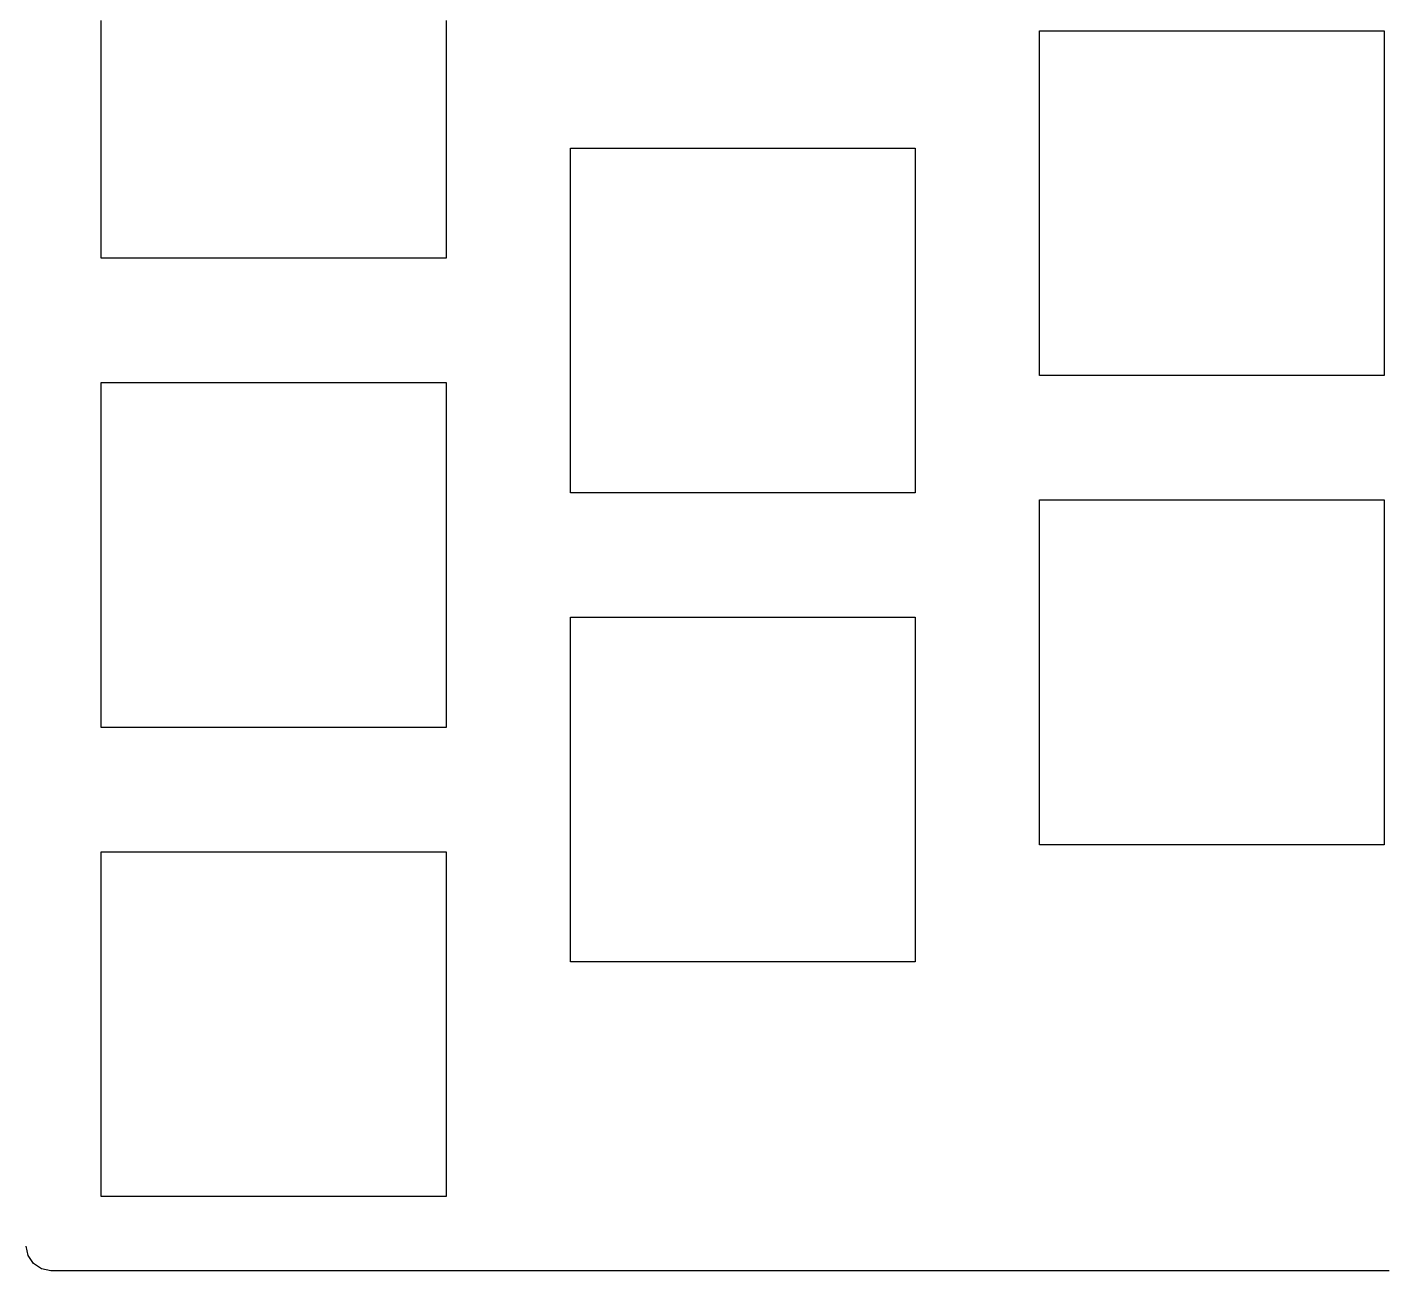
# Model space of a CAD drawing. Extents: x 0 to 218, y 0 to 172.
# Drawn here: x 116.1 to 171.3, y 0.1 to 50.5 of the extents above; entities that cross this region are included whole.
import ezdxf

# ---------------------------------------------------------------- set-up
doc = ezdxf.new("R2010")
doc.units = 0

msp = doc.modelspace()

# ---------------------------------------------------------------- linework, layer by layer
at = {"layer": 'plate_right'}
for p, q in [((119.125, 50.334), (119.125, 50.817)), ((133.125, 50.821), (133.125, 50.338)), ((119.125, 49.851), (119.125, 50.334)), ((133.125, 50.338), (133.125, 49.856)), ((157.225, 50.403), (157.725, 50.403)), ((157.225, 49.92), (157.225, 50.403)), ((157.725, 50.403), (157.975, 50.403)), ((157.975, 50.403), (158.226, 50.403)), ((158.226, 50.403), (158.726, 50.403)), ((158.726, 50.403), (159.226, 50.403)), ((159.226, 50.403), (159.726, 50.403)), ((159.726, 50.403), (160.225, 50.403)), ((160.225, 50.403), (160.475, 50.403)), ((160.475, 50.403), (160.726, 50.403)), ((160.726, 50.403), (161.226, 50.403)), ((161.226, 50.403), (161.726, 50.403)), ((161.726, 50.403), (161.976, 50.403)), ((161.976, 50.403), (162.227, 50.403)), ((162.227, 50.403), (162.726, 50.403)), ((162.726, 50.403), (163.226, 50.403)), ((163.226, 50.403), (163.726, 50.403)), ((163.726, 50.403), (164.225, 50.403)), ((164.225, 50.403), (164.724, 50.403)), ((164.724, 50.403), (164.974, 50.403)), ((164.974, 50.403), (165.225, 50.403)), ((165.225, 50.403), (165.725, 50.403)), ((165.725, 50.403), (166.225, 50.403)), ((166.225, 50.403), (166.725, 50.403)), ((166.725, 50.403), (166.975, 50.403)), ((166.975, 50.403), (167.226, 50.403)), ((167.226, 50.403), (167.726, 50.403)), ((167.726, 50.403), (168.226, 50.403)), ((168.226, 50.403), (168.726, 50.403)), ((168.726, 50.403), (169.226, 50.403)), ((169.226, 50.403), (169.725, 50.403)), ((169.725, 50.403), (170.225, 50.403)), ((170.225, 50.403), (170.725, 50.403)), ((170.725, 50.403), (171.225, 50.403)), ((171.225, 50.403), (171.225, 49.921)), ((119.125, 49.368), (119.125, 49.851)), ((133.125, 49.856), (133.125, 49.374)), ((157.225, 49.436), (157.225, 49.92)), ((171.225, 49.921), (171.225, 49.438)), ((119.125, 48.886), (119.125, 49.368)), ((133.125, 49.374), (133.125, 48.892)), ((157.225, 48.954), (157.225, 49.436)), ((171.225, 49.438), (171.225, 48.956)), ((119.125, 48.403), (119.125, 48.886)), ((133.125, 48.892), (133.125, 48.409)), ((157.225, 48.47), (157.225, 48.954)), ((171.225, 48.956), (171.225, 48.474)), ((119.125, 47.921), (119.125, 48.403)), ((133.125, 48.409), (133.125, 47.927)), ((157.225, 47.986), (157.225, 48.47)), ((171.225, 48.474), (171.225, 47.991)), ((119.125, 47.438), (119.125, 47.921)), ((133.125, 47.927), (133.125, 47.444)), ((157.225, 47.503), (157.225, 47.986)), ((157.225, 47.021), (157.225, 47.503)), ((171.225, 47.991), (171.225, 47.509)), ((171.225, 47.509), (171.225, 47.025)), ((119.125, 46.956), (119.125, 47.438)), ((119.125, 46.474), (119.125, 46.956)), ((133.125, 47.444), (133.125, 46.962)), ((133.125, 46.962), (133.125, 46.479)), ((157.225, 46.537), (157.225, 47.021)), ((171.225, 47.025), (171.225, 46.542)), ((119.125, 45.992), (119.125, 46.474)), ((133.125, 46.479), (133.125, 45.996)), ((157.225, 46.055), (157.225, 46.537)), ((171.225, 46.542), (171.225, 46.059)), ((119.125, 45.509), (119.125, 45.992)), ((133.125, 45.996), (133.125, 45.513)), ((157.225, 45.572), (157.225, 46.055)), ((171.225, 46.059), (171.225, 45.576)), ((119.125, 45.026), (119.125, 45.509)), ((133.125, 45.513), (133.125, 45.031)), ((138.175, 45.64), (138.675, 45.64)), ((138.175, 45.157), (138.175, 45.64)), ((138.675, 45.64), (138.925, 45.64)), ((138.925, 45.64), (139.176, 45.64)), ((139.176, 45.64), (139.676, 45.64)), ((139.676, 45.64), (140.176, 45.64)), ((140.176, 45.64), (140.676, 45.64)), ((140.676, 45.64), (141.175, 45.64)), ((141.175, 45.64), (141.425, 45.64)), ((141.425, 45.64), (141.676, 45.64)), ((141.676, 45.64), (142.176, 45.64)), ((142.176, 45.64), (142.676, 45.64)), ((142.676, 45.64), (142.926, 45.64)), ((142.926, 45.64), (143.177, 45.64)), ((143.177, 45.64), (143.676, 45.64)), ((143.676, 45.64), (144.176, 45.64)), ((144.176, 45.64), (144.676, 45.64)), ((144.676, 45.64), (145.175, 45.64)), ((145.175, 45.64), (145.674, 45.64)), ((145.674, 45.64), (145.924, 45.64)), ((145.924, 45.64), (146.175, 45.64)), ((146.175, 45.64), (146.675, 45.64)), ((146.675, 45.64), (147.175, 45.64)), ((147.175, 45.64), (147.675, 45.64)), ((147.675, 45.64), (147.925, 45.64)), ((147.925, 45.64), (148.176, 45.64)), ((148.176, 45.64), (148.676, 45.64)), ((148.676, 45.64), (149.176, 45.64)), ((149.176, 45.64), (149.676, 45.64)), ((149.676, 45.64), (150.176, 45.64)), ((150.176, 45.64), (150.675, 45.64)), ((150.675, 45.64), (151.175, 45.64)), ((151.175, 45.64), (151.675, 45.64)), ((151.675, 45.64), (152.175, 45.64)), ((152.175, 45.64), (152.175, 45.158)), ((157.225, 45.089), (157.225, 45.572)), ((171.225, 45.576), (171.225, 45.094)), ((119.125, 44.543), (119.125, 45.026)), ((133.125, 45.031), (133.125, 44.547)), ((138.175, 44.673), (138.175, 45.157)), ((152.175, 45.158), (152.175, 44.675)), ((157.225, 44.606), (157.225, 45.089)), ((171.225, 45.094), (171.225, 44.612)), ((119.125, 44.059), (119.125, 44.543)), ((133.125, 44.547), (133.125, 44.065)), ((138.175, 44.191), (138.175, 44.673)), ((138.175, 43.707), (138.175, 44.191)), ((152.175, 44.675), (152.175, 44.193)), ((152.175, 44.193), (152.175, 43.711)), ((157.225, 44.124), (157.225, 44.606)), ((171.225, 44.612), (171.225, 44.13)), ((119.125, 43.577), (119.125, 44.059)), ((133.125, 44.065), (133.125, 43.582)), ((138.175, 43.223), (138.175, 43.707)), ((152.175, 43.711), (152.175, 43.228)), ((157.225, 43.641), (157.225, 44.124)), ((157.225, 43.159), (157.225, 43.641)), ((171.225, 44.13), (171.225, 43.647)), ((171.225, 43.647), (171.225, 43.165)), ((119.125, 43.094), (119.125, 43.577)), ((119.125, 42.611), (119.125, 43.094)), ((133.125, 43.582), (133.125, 43.098)), ((133.125, 43.098), (133.125, 42.614)), ((138.175, 42.74), (138.175, 43.223)), ((152.175, 43.228), (152.175, 42.745)), ((157.225, 42.675), (157.225, 43.159)), ((171.225, 43.165), (171.225, 42.682)), ((119.125, 42.129), (119.125, 42.611)), ((133.125, 42.614), (133.125, 42.131)), ((138.175, 42.257), (138.175, 42.74)), ((152.175, 42.745), (152.175, 42.262)), ((157.225, 42.193), (157.225, 42.675)), ((171.225, 42.682), (171.225, 42.199)), ((119.125, 41.646), (119.125, 42.129)), ((133.125, 42.131), (133.125, 41.648)), ((138.175, 41.774), (138.175, 42.257)), ((152.175, 42.262), (152.175, 41.779)), ((157.225, 41.711), (157.225, 42.193)), ((171.225, 42.199), (171.225, 41.716)), ((119.125, 41.165), (119.125, 41.646)), ((133.125, 41.648), (133.125, 41.165)), ((138.175, 41.291), (138.175, 41.774)), ((152.175, 41.779), (152.175, 41.296)), ((157.225, 41.229), (157.225, 41.711)), ((171.225, 41.716), (171.225, 41.233)), ((119.625, 41.165), (119.125, 41.165)), ((120.125, 41.165), (119.625, 41.165)), ((120.625, 41.165), (120.125, 41.165)), ((121.124, 41.165), (120.625, 41.165)), ((121.624, 41.165), (121.124, 41.165)), ((122.124, 41.165), (121.624, 41.165)), ((122.624, 41.165), (122.124, 41.165)), ((123.124, 41.165), (122.624, 41.165)), ((123.374, 41.165), (123.124, 41.165)), ((123.625, 41.165), (123.374, 41.165)), ((124.125, 41.165), (123.625, 41.165)), ((124.625, 41.165), (124.125, 41.165)), ((125.125, 41.165), (124.625, 41.165)), ((125.375, 41.165), (125.125, 41.165)), ((125.626, 41.165), (125.375, 41.165)), ((126.125, 41.165), (125.626, 41.165)), ((126.624, 41.165), (126.125, 41.165)), ((127.124, 41.165), (126.624, 41.165)), ((127.624, 41.165), (127.124, 41.165)), ((128.123, 41.165), (127.624, 41.165)), ((128.373, 41.165), (128.123, 41.165)), ((128.624, 41.165), (128.373, 41.165)), ((129.124, 41.165), (128.624, 41.165)), ((129.624, 41.165), (129.124, 41.165)), ((129.874, 41.165), (129.624, 41.165)), ((130.125, 41.165), (129.874, 41.165)), ((130.624, 41.165), (130.125, 41.165)), ((131.124, 41.165), (130.624, 41.165)), ((131.624, 41.165), (131.124, 41.165)), ((132.124, 41.165), (131.624, 41.165)), ((132.374, 41.165), (132.124, 41.165)), ((132.625, 41.165), (132.374, 41.165)), ((133.125, 41.165), (132.625, 41.165)), ((138.175, 40.809), (138.175, 41.291)), ((152.175, 41.296), (152.175, 40.813)), ((157.225, 40.746), (157.225, 41.229)), ((171.225, 41.233), (171.225, 40.751)), ((138.175, 40.326), (138.175, 40.809)), ((138.175, 39.843), (138.175, 40.326)), ((152.175, 40.813), (152.175, 40.331)), ((152.175, 40.331), (152.175, 39.849)), ((157.225, 40.263), (157.225, 40.746)), ((171.225, 40.751), (171.225, 40.268)), ((138.175, 39.36), (138.175, 39.843)), ((152.175, 39.849), (152.175, 39.367)), ((157.225, 39.78), (157.225, 40.263)), ((157.225, 39.297), (157.225, 39.78)), ((171.225, 40.268), (171.225, 39.785)), ((171.225, 39.785), (171.225, 39.302)), ((138.175, 38.878), (138.175, 39.36)), ((152.175, 39.367), (152.175, 38.884)), ((157.225, 38.815), (157.225, 39.297)), ((171.225, 39.302), (171.225, 38.82)), ((138.175, 38.395), (138.175, 38.878)), ((152.175, 38.884), (152.175, 38.401)), ((157.225, 38.332), (157.225, 38.815)), ((171.225, 38.82), (171.225, 38.335)), ((138.175, 37.912), (138.175, 38.395)), ((152.175, 38.401), (152.175, 37.919)), ((157.225, 37.849), (157.225, 38.332)), ((171.225, 38.335), (171.225, 37.852)), ((138.175, 37.43), (138.175, 37.912)), ((152.175, 37.919), (152.175, 37.436)), ((157.225, 37.367), (157.225, 37.849)), ((171.225, 37.852), (171.225, 37.369)), ((138.175, 36.948), (138.175, 37.43)), ((152.175, 37.436), (152.175, 36.953)), ((157.225, 36.884), (157.225, 37.367)), ((171.225, 37.369), (171.225, 36.886)), ((138.175, 36.466), (138.175, 36.948)), ((138.175, 35.983), (138.175, 36.466)), ((152.175, 36.953), (152.175, 36.47)), ((152.175, 36.47), (152.175, 35.988)), ((157.225, 36.403), (157.225, 36.884)), ((171.225, 36.886), (171.225, 36.403)), ((119.125, 35.865), (119.125, 36.115)), ((119.125, 36.115), (119.625, 36.115)), ((119.625, 36.115), (119.875, 36.115)), ((119.875, 36.115), (120.126, 36.115)), ((120.126, 36.115), (120.626, 36.115)), ((120.626, 36.115), (121.126, 36.115)), ((121.126, 36.115), (121.626, 36.115)), ((121.626, 36.115), (122.125, 36.115)), ((122.125, 36.115), (122.375, 36.115)), ((122.375, 36.115), (122.626, 36.115)), ((122.626, 36.115), (123.126, 36.115)), ((123.126, 36.115), (123.626, 36.115)), ((123.626, 36.115), (123.876, 36.115)), ((123.876, 36.115), (124.127, 36.115)), ((124.127, 36.115), (124.626, 36.115)), ((124.626, 36.115), (125.126, 36.115)), ((125.126, 36.115), (125.626, 36.115)), ((125.626, 36.115), (126.125, 36.115)), ((126.125, 36.115), (126.624, 36.115)), ((126.624, 36.115), (126.874, 36.115)), ((126.874, 36.115), (127.125, 36.115)), ((127.125, 36.115), (127.625, 36.115)), ((127.625, 36.115), (128.125, 36.115)), ((128.125, 36.115), (128.625, 36.115)), ((128.625, 36.115), (128.875, 36.115)), ((128.875, 36.115), (129.126, 36.115)), ((129.126, 36.115), (129.626, 36.115)), ((129.626, 36.115), (130.126, 36.115)), ((130.126, 36.115), (130.626, 36.115)), ((130.626, 36.115), (131.126, 36.115)), ((131.126, 36.115), (131.625, 36.115)), ((131.625, 36.115), (132.125, 36.115)), ((132.125, 36.115), (132.625, 36.115)), ((132.625, 36.115), (133.125, 36.115)), ((133.125, 36.115), (133.125, 35.864)), ((138.175, 35.5), (138.175, 35.983)), ((152.175, 35.988), (152.175, 35.505)), ((157.725, 36.403), (157.225, 36.403)), ((158.225, 36.403), (157.725, 36.403)), ((158.725, 36.403), (158.225, 36.403)), ((159.224, 36.403), (158.725, 36.403)), ((159.724, 36.403), (159.224, 36.403)), ((160.224, 36.403), (159.724, 36.403)), ((160.724, 36.403), (160.224, 36.403)), ((161.224, 36.403), (160.724, 36.403)), ((161.474, 36.403), (161.224, 36.403)), ((161.725, 36.403), (161.474, 36.403)), ((162.225, 36.403), (161.725, 36.403)), ((162.725, 36.403), (162.225, 36.403)), ((163.225, 36.403), (162.725, 36.403)), ((163.475, 36.403), (163.225, 36.403)), ((163.726, 36.403), (163.475, 36.403)), ((164.225, 36.403), (163.726, 36.403)), ((164.724, 36.403), (164.225, 36.403)), ((165.224, 36.403), (164.724, 36.403)), ((165.724, 36.403), (165.224, 36.403)), ((166.223, 36.403), (165.724, 36.403)), ((166.473, 36.403), (166.223, 36.403)), ((166.724, 36.403), (166.473, 36.403)), ((167.224, 36.403), (166.724, 36.403)), ((167.724, 36.403), (167.224, 36.403)), ((167.974, 36.403), (167.724, 36.403)), ((168.225, 36.403), (167.974, 36.403)), ((168.724, 36.403), (168.225, 36.403)), ((169.224, 36.403), (168.724, 36.403)), ((169.724, 36.403), (169.224, 36.403)), ((170.224, 36.403), (169.724, 36.403)), ((170.474, 36.403), (170.224, 36.403)), ((170.725, 36.403), (170.474, 36.403)), ((171.225, 36.403), (170.725, 36.403)), ((119.125, 35.614), (119.125, 35.865)), ((119.125, 35.115), (119.125, 35.614)), ((133.125, 35.864), (133.125, 35.614)), ((133.125, 35.614), (133.125, 35.364)), ((133.125, 35.364), (133.125, 35.114)), ((138.175, 35.017), (138.175, 35.5)), ((152.175, 35.505), (152.175, 35.022)), ((119.125, 34.865), (119.125, 35.115)), ((119.125, 34.615), (119.125, 34.865)), ((133.125, 35.114), (133.125, 34.864)), ((133.125, 34.864), (133.125, 34.613)), ((138.175, 34.534), (138.175, 35.017)), ((152.175, 35.022), (152.175, 34.539)), ((119.125, 34.115), (119.125, 34.615)), ((133.125, 34.613), (133.125, 34.114)), ((138.175, 34.052), (138.175, 34.534)), ((152.175, 34.539), (152.175, 34.057)), ((119.125, 33.616), (119.125, 34.115)), ((133.125, 34.114), (133.125, 33.614)), ((138.175, 33.569), (138.175, 34.052)), ((152.175, 34.057), (152.175, 33.572)), ((119.125, 33.366), (119.125, 33.616)), ((119.125, 33.115), (119.125, 33.366)), ((133.125, 33.614), (133.125, 33.114)), ((138.175, 33.086), (138.175, 33.569)), ((152.175, 33.572), (152.175, 33.089)), ((119.125, 32.865), (119.125, 33.115)), ((119.125, 32.615), (119.125, 32.865)), ((119.125, 32.115), (119.125, 32.615)), ((133.125, 33.114), (133.125, 32.864)), ((133.125, 32.864), (133.125, 32.614)), ((133.125, 32.614), (133.125, 32.364)), ((138.175, 32.604), (138.175, 33.086)), ((138.175, 32.121), (138.175, 32.604)), ((152.175, 33.089), (152.175, 32.606)), ((152.175, 32.606), (152.175, 32.123)), ((119.125, 31.865), (119.125, 32.115)), ((133.125, 32.364), (133.125, 32.113)), ((133.125, 32.113), (133.125, 31.863)), ((138.175, 31.64), (138.175, 32.121)), ((152.175, 32.123), (152.175, 31.64)), ((119.125, 31.615), (119.125, 31.865)), ((119.125, 31.365), (119.125, 31.615)), ((133.125, 31.863), (133.125, 31.613)), ((133.125, 31.613), (133.125, 31.363)), ((138.675, 31.64), (138.175, 31.64)), ((139.175, 31.64), (138.675, 31.64)), ((139.675, 31.64), (139.175, 31.64)), ((140.174, 31.64), (139.675, 31.64)), ((140.674, 31.64), (140.174, 31.64)), ((141.174, 31.64), (140.674, 31.64)), ((141.674, 31.64), (141.174, 31.64)), ((142.174, 31.64), (141.674, 31.64)), ((142.424, 31.64), (142.174, 31.64)), ((142.675, 31.64), (142.424, 31.64)), ((143.175, 31.64), (142.675, 31.64)), ((143.675, 31.64), (143.175, 31.64)), ((144.175, 31.64), (143.675, 31.64)), ((144.425, 31.64), (144.175, 31.64)), ((144.676, 31.64), (144.425, 31.64)), ((145.175, 31.64), (144.676, 31.64)), ((145.674, 31.64), (145.175, 31.64)), ((146.174, 31.64), (145.674, 31.64)), ((146.674, 31.64), (146.174, 31.64)), ((147.173, 31.64), (146.674, 31.64)), ((147.423, 31.64), (147.173, 31.64)), ((147.674, 31.64), (147.423, 31.64)), ((148.174, 31.64), (147.674, 31.64)), ((148.674, 31.64), (148.174, 31.64)), ((148.924, 31.64), (148.674, 31.64)), ((149.175, 31.64), (148.924, 31.64)), ((149.674, 31.64), (149.175, 31.64)), ((150.174, 31.64), (149.674, 31.64)), ((150.674, 31.64), (150.174, 31.64)), ((151.174, 31.64), (150.674, 31.64)), ((151.424, 31.64), (151.174, 31.64)), ((151.675, 31.64), (151.424, 31.64)), ((152.175, 31.64), (151.675, 31.64)), ((119.125, 31.115), (119.125, 31.365)), ((119.125, 30.615), (119.125, 31.115)), ((133.125, 31.363), (133.125, 31.113)), ((133.125, 31.113), (133.125, 30.614)), ((157.225, 31.353), (157.725, 31.353)), ((157.225, 31.103), (157.225, 31.353)), ((157.225, 30.852), (157.225, 31.103)), ((157.725, 31.353), (157.975, 31.353)), ((157.975, 31.353), (158.226, 31.353)), ((158.226, 31.353), (158.726, 31.353)), ((158.726, 31.353), (159.226, 31.353)), ((159.226, 31.353), (159.726, 31.353)), ((159.726, 31.353), (160.225, 31.353)), ((160.225, 31.353), (160.475, 31.353)), ((160.475, 31.353), (160.726, 31.353)), ((160.726, 31.353), (161.226, 31.353)), ((161.226, 31.353), (161.726, 31.353)), ((161.726, 31.353), (161.976, 31.353)), ((161.976, 31.353), (162.227, 31.353)), ((162.227, 31.353), (162.726, 31.353)), ((162.726, 31.353), (163.226, 31.353)), ((163.226, 31.353), (163.726, 31.353)), ((163.726, 31.353), (164.225, 31.353)), ((164.225, 31.353), (164.724, 31.353)), ((164.724, 31.353), (164.974, 31.353)), ((164.974, 31.353), (165.225, 31.353)), ((165.225, 31.353), (165.725, 31.353)), ((165.725, 31.353), (166.225, 31.353)), ((166.225, 31.353), (166.725, 31.353)), ((166.725, 31.353), (166.975, 31.353)), ((166.975, 31.353), (167.226, 31.353)), ((167.226, 31.353), (167.726, 31.353)), ((167.726, 31.353), (168.226, 31.353)), ((168.226, 31.353), (168.726, 31.353)), ((168.726, 31.353), (169.226, 31.353)), ((169.226, 31.353), (169.725, 31.353)), ((169.725, 31.353), (170.225, 31.353)), ((170.225, 31.353), (170.725, 31.353)), ((170.725, 31.353), (171.225, 31.353)), ((171.225, 31.353), (171.225, 31.102)), ((171.225, 31.102), (171.225, 30.852)), ((119.125, 30.364), (119.125, 30.615)), ((133.125, 30.614), (133.125, 30.114)), ((157.225, 30.353), (157.225, 30.852)), ((171.225, 30.852), (171.225, 30.602)), ((171.225, 30.602), (171.225, 30.352)), ((119.125, 30.114), (119.125, 30.364)), ((119.125, 29.864), (119.125, 30.114)), ((119.125, 29.614), (119.125, 29.864)), ((133.125, 30.114), (133.125, 29.614)), ((157.225, 30.103), (157.225, 30.353)), ((157.225, 29.853), (157.225, 30.103)), ((157.225, 29.353), (157.225, 29.853)), ((171.225, 30.352), (171.225, 30.102)), ((171.225, 30.102), (171.225, 29.851)), ((171.225, 29.851), (171.225, 29.352)), ((119.125, 29.114), (119.125, 29.614)), ((133.125, 29.614), (133.125, 29.115)), ((157.225, 28.854), (157.225, 29.353)), ((171.225, 29.352), (171.225, 28.852)), ((119.125, 28.615), (119.125, 29.114)), ((133.125, 29.115), (133.125, 28.615)), ((157.225, 28.604), (157.225, 28.854)), ((171.225, 28.852), (171.225, 28.352)), ((119.125, 28.115), (119.125, 28.615)), ((133.125, 28.615), (133.125, 28.365)), ((133.125, 28.365), (133.125, 28.115)), ((157.225, 28.353), (157.225, 28.604)), ((157.225, 28.103), (157.225, 28.353)), ((171.225, 28.352), (171.225, 28.102)), ((119.125, 27.615), (119.125, 28.115)), ((119.125, 27.116), (119.125, 27.615)), ((133.125, 28.115), (133.125, 27.865)), ((133.125, 27.865), (133.125, 27.615)), ((133.125, 27.615), (133.125, 27.115)), ((157.225, 27.853), (157.225, 28.103)), ((157.225, 27.353), (157.225, 27.853)), ((171.225, 28.102), (171.225, 27.852)), ((171.225, 27.852), (171.225, 27.602)), ((119.125, 26.866), (119.125, 27.116)), ((133.125, 27.115), (133.125, 26.864)), ((157.225, 27.103), (157.225, 27.353)), ((157.225, 26.853), (157.225, 27.103)), ((171.225, 27.602), (171.225, 27.351)), ((171.225, 27.351), (171.225, 27.101)), ((171.225, 27.101), (171.225, 26.851)), ((119.125, 26.616), (119.125, 26.866)), ((119.125, 26.366), (119.125, 26.616)), ((133.125, 26.864), (133.125, 26.614)), ((133.125, 26.614), (133.125, 26.364)), ((138.175, 26.34), (138.175, 26.59)), ((138.175, 26.59), (138.675, 26.59)), ((138.675, 26.59), (138.925, 26.59)), ((138.925, 26.59), (139.176, 26.59)), ((139.176, 26.59), (139.676, 26.59)), ((139.676, 26.59), (140.176, 26.59)), ((140.176, 26.59), (140.676, 26.59)), ((140.676, 26.59), (141.175, 26.59)), ((141.175, 26.59), (141.425, 26.59)), ((141.425, 26.59), (141.676, 26.59)), ((141.676, 26.59), (142.176, 26.59)), ((142.176, 26.59), (142.676, 26.59)), ((142.676, 26.59), (142.926, 26.59)), ((142.926, 26.59), (143.177, 26.59)), ((143.177, 26.59), (143.676, 26.59)), ((143.676, 26.59), (144.176, 26.59)), ((144.176, 26.59), (144.676, 26.59)), ((144.676, 26.59), (145.175, 26.59)), ((145.175, 26.59), (145.674, 26.59)), ((145.674, 26.59), (145.924, 26.59)), ((145.924, 26.59), (146.175, 26.59)), ((146.175, 26.59), (146.675, 26.59)), ((146.675, 26.59), (147.175, 26.59)), ((147.175, 26.59), (147.675, 26.59)), ((147.675, 26.59), (147.925, 26.59)), ((147.925, 26.59), (148.176, 26.59)), ((148.176, 26.59), (148.676, 26.59)), ((148.676, 26.59), (149.176, 26.59)), ((149.176, 26.59), (149.676, 26.59)), ((149.676, 26.59), (150.176, 26.59)), ((150.176, 26.59), (150.675, 26.59)), ((150.675, 26.59), (151.175, 26.59)), ((151.175, 26.59), (151.675, 26.59)), ((151.675, 26.59), (152.175, 26.59)), ((152.175, 26.59), (152.175, 26.339)), ((157.225, 26.603), (157.225, 26.853)), ((157.225, 26.353), (157.225, 26.603)), ((171.225, 26.851), (171.225, 26.601)), ((171.225, 26.601), (171.225, 26.351)), ((119.125, 26.116), (119.125, 26.366)), ((119.125, 25.866), (119.125, 26.116)), ((133.125, 26.364), (133.125, 26.114)), ((133.125, 26.114), (133.125, 25.614)), ((138.175, 26.089), (138.175, 26.34)), ((138.175, 25.59), (138.175, 26.089)), ((152.175, 26.339), (152.175, 26.089)), ((152.175, 26.089), (152.175, 25.839)), ((157.225, 25.853), (157.225, 26.353)), ((171.225, 26.351), (171.225, 25.852)), ((119.125, 25.615), (119.125, 25.866)), ((119.125, 25.365), (119.125, 25.615)), ((133.125, 25.614), (133.125, 25.364)), ((138.175, 25.34), (138.175, 25.59)), ((152.175, 25.839), (152.175, 25.589)), ((152.175, 25.589), (152.175, 25.339)), ((157.225, 25.602), (157.225, 25.853)), ((157.225, 25.352), (157.225, 25.602)), ((171.225, 25.852), (171.225, 25.352)), ((119.125, 25.115), (119.125, 25.365)), ((119.125, 24.615), (119.125, 25.115)), ((133.125, 25.364), (133.125, 25.114)), ((133.125, 25.114), (133.125, 24.864)), ((133.125, 24.864), (133.125, 24.613)), ((138.175, 25.09), (138.175, 25.34)), ((138.175, 24.59), (138.175, 25.09)), ((152.175, 25.339), (152.175, 25.088)), ((152.175, 25.088), (152.175, 24.589)), ((157.225, 25.102), (157.225, 25.352)), ((157.225, 24.852), (157.225, 25.102)), ((157.225, 24.352), (157.225, 24.852)), ((171.225, 25.352), (171.225, 24.852)), ((171.225, 24.852), (171.225, 24.353)), ((119.125, 24.116), (119.125, 24.615)), ((133.125, 24.613), (133.125, 24.114)), ((138.175, 24.091), (138.175, 24.59)), ((152.175, 24.589), (152.175, 24.089)), ((157.225, 23.853), (157.225, 24.352)), ((171.225, 24.353), (171.225, 23.853)), ((119.125, 23.616), (119.125, 24.116)), ((133.125, 24.114), (133.125, 23.614)), ((138.175, 23.841), (138.175, 24.091)), ((138.175, 23.59), (138.175, 23.841)), ((152.175, 24.089), (152.175, 23.589)), ((157.225, 23.353), (157.225, 23.853)), ((171.225, 23.853), (171.225, 23.603)), ((119.125, 23.365), (119.125, 23.616)), ((119.125, 23.115), (119.125, 23.365)), ((133.125, 23.614), (133.125, 23.364)), ((133.125, 23.364), (133.125, 23.114)), ((138.175, 23.34), (138.175, 23.59)), ((138.175, 23.09), (138.175, 23.34)), ((152.175, 23.589), (152.175, 23.339)), ((152.175, 23.339), (152.175, 23.089)), ((157.225, 22.853), (157.225, 23.353)), ((171.225, 23.603), (171.225, 23.353)), ((171.225, 23.353), (171.225, 23.103)), ((119.125, 22.865), (119.125, 23.115)), ((119.125, 22.615), (119.125, 22.865)), ((133.125, 23.114), (133.125, 22.615)), ((138.175, 22.59), (138.175, 23.09)), ((152.175, 23.089), (152.175, 22.839)), ((152.175, 22.839), (152.175, 22.588)), ((157.225, 22.354), (157.225, 22.853)), ((171.225, 23.103), (171.225, 22.853)), ((171.225, 22.853), (171.225, 22.353)), ((119.125, 22.365), (119.125, 22.615)), ((119.125, 22.115), (119.125, 22.365)), ((119.625, 22.115), (119.125, 22.115)), ((120.125, 22.115), (119.625, 22.115)), ((120.625, 22.115), (120.125, 22.115)), ((121.124, 22.115), (120.625, 22.115)), ((121.624, 22.115), (121.124, 22.115)), ((122.124, 22.115), (121.624, 22.115)), ((122.624, 22.115), (122.124, 22.115)), ((123.124, 22.115), (122.624, 22.115)), ((123.374, 22.115), (123.124, 22.115)), ((123.625, 22.115), (123.374, 22.115)), ((124.125, 22.115), (123.625, 22.115)), ((124.625, 22.115), (124.125, 22.115)), ((125.125, 22.115), (124.625, 22.115)), ((125.375, 22.115), (125.125, 22.115)), ((125.626, 22.115), (125.375, 22.115)), ((126.125, 22.115), (125.626, 22.115)), ((126.624, 22.115), (126.125, 22.115)), ((127.124, 22.115), (126.624, 22.115)), ((127.624, 22.115), (127.124, 22.115)), ((128.123, 22.115), (127.624, 22.115)), ((128.373, 22.115), (128.123, 22.115)), ((128.624, 22.115), (128.373, 22.115)), ((129.124, 22.115), (128.624, 22.115)), ((129.624, 22.115), (129.124, 22.115)), ((129.874, 22.115), (129.624, 22.115)), ((130.125, 22.115), (129.874, 22.115)), ((130.624, 22.115), (130.125, 22.115)), ((131.124, 22.115), (130.624, 22.115)), ((131.624, 22.115), (131.124, 22.115)), ((132.124, 22.115), (131.624, 22.115)), ((132.374, 22.115), (132.124, 22.115)), ((132.625, 22.115), (132.374, 22.115)), ((133.125, 22.115), (132.625, 22.115)), ((133.125, 22.615), (133.125, 22.115)), ((138.175, 22.34), (138.175, 22.59)), ((138.175, 22.09), (138.175, 22.34)), ((138.175, 21.84), (138.175, 22.09)), ((152.175, 22.588), (152.175, 22.338)), ((152.175, 22.338), (152.175, 22.088)), ((152.175, 22.088), (152.175, 21.838)), ((157.225, 22.104), (157.225, 22.354)), ((157.225, 21.854), (157.225, 22.104)), ((171.225, 22.353), (171.225, 22.102)), ((171.225, 22.102), (171.225, 21.852)), ((138.175, 21.59), (138.175, 21.84)), ((138.175, 21.09), (138.175, 21.59)), ((152.175, 21.838), (152.175, 21.588)), ((152.175, 21.588), (152.175, 21.089)), ((157.225, 21.604), (157.225, 21.854)), ((157.225, 21.354), (157.225, 21.604)), ((171.225, 21.852), (171.225, 21.602)), ((171.225, 21.602), (171.225, 21.352)), ((138.175, 20.839), (138.175, 21.09)), ((152.175, 21.089), (152.175, 20.589)), ((157.225, 21.104), (157.225, 21.354)), ((157.225, 20.853), (157.225, 21.104)), ((171.225, 21.352), (171.225, 20.852)), ((138.175, 20.589), (138.175, 20.839)), ((138.175, 20.339), (138.175, 20.589)), ((152.175, 20.589), (152.175, 20.089)), ((157.225, 20.603), (157.225, 20.853)), ((157.225, 20.353), (157.225, 20.603)), ((171.225, 20.852), (171.225, 20.602)), ((171.225, 20.602), (171.225, 20.352)), ((138.175, 20.089), (138.175, 20.339)), ((138.175, 19.589), (138.175, 20.089)), ((152.175, 20.089), (152.175, 19.59)), ((157.225, 19.853), (157.225, 20.353)), ((171.225, 20.352), (171.225, 20.102)), ((171.225, 20.102), (171.225, 19.851)), ((138.175, 19.09), (138.175, 19.589)), ((152.175, 19.59), (152.175, 19.09)), ((157.225, 19.354), (157.225, 19.853)), ((157.225, 18.854), (157.225, 19.354)), ((171.225, 19.851), (171.225, 19.352)), ((171.225, 19.352), (171.225, 18.852)), ((138.175, 18.59), (138.175, 19.09)), ((152.175, 19.09), (152.175, 18.84)), ((152.175, 18.84), (152.175, 18.59)), ((157.225, 18.603), (157.225, 18.854)), ((171.225, 18.852), (171.225, 18.602)), ((138.175, 18.09), (138.175, 18.59)), ((152.175, 18.59), (152.175, 18.34)), ((152.175, 18.34), (152.175, 18.09)), ((157.225, 18.353), (157.225, 18.603)), ((157.225, 18.103), (157.225, 18.353)), ((171.225, 18.602), (171.225, 18.352)), ((171.225, 18.352), (171.225, 17.853)), ((138.175, 17.591), (138.175, 18.09)), ((152.175, 18.09), (152.175, 17.59)), ((157.225, 17.853), (157.225, 18.103)), ((157.225, 17.603), (157.225, 17.853)), ((171.225, 17.853), (171.225, 17.353)), ((138.175, 17.341), (138.175, 17.591)), ((138.175, 17.091), (138.175, 17.341)), ((152.175, 17.59), (152.175, 17.339)), ((152.175, 17.339), (152.175, 17.089)), ((157.225, 17.353), (157.225, 17.603)), ((157.725, 17.353), (157.225, 17.353)), ((158.225, 17.353), (157.725, 17.353)), ((158.725, 17.353), (158.225, 17.353)), ((159.224, 17.353), (158.725, 17.353)), ((159.724, 17.353), (159.224, 17.353)), ((160.224, 17.353), (159.724, 17.353)), ((160.724, 17.353), (160.224, 17.353)), ((161.224, 17.353), (160.724, 17.353)), ((161.474, 17.353), (161.224, 17.353)), ((161.725, 17.353), (161.474, 17.353)), ((162.225, 17.353), (161.725, 17.353)), ((162.725, 17.353), (162.225, 17.353)), ((163.225, 17.353), (162.725, 17.353)), ((163.475, 17.353), (163.225, 17.353)), ((163.726, 17.353), (163.475, 17.353)), ((164.225, 17.353), (163.726, 17.353)), ((164.724, 17.353), (164.225, 17.353)), ((165.224, 17.353), (164.724, 17.353)), ((165.724, 17.353), (165.224, 17.353)), ((166.223, 17.353), (165.724, 17.353)), ((166.473, 17.353), (166.223, 17.353)), ((166.724, 17.353), (166.473, 17.353)), ((167.224, 17.353), (166.724, 17.353)), ((167.724, 17.353), (167.224, 17.353)), ((167.974, 17.353), (167.724, 17.353)), ((168.225, 17.353), (167.974, 17.353)), ((168.724, 17.353), (168.225, 17.353)), ((169.224, 17.353), (168.724, 17.353)), ((169.724, 17.353), (169.224, 17.353)), ((170.224, 17.353), (169.724, 17.353)), ((170.474, 17.353), (170.224, 17.353)), ((170.725, 17.353), (170.474, 17.353)), ((171.225, 17.353), (170.725, 17.353)), ((119.125, 17.065), (119.625, 17.065)), ((119.125, 16.815), (119.125, 17.065)), ((119.125, 16.564), (119.125, 16.815)), ((119.125, 16.065), (119.125, 16.564)), ((119.625, 17.065), (119.875, 17.065)), ((119.875, 17.065), (120.126, 17.065)), ((120.126, 17.065), (120.626, 17.065)), ((120.626, 17.065), (121.126, 17.065)), ((121.126, 17.065), (121.626, 17.065)), ((121.626, 17.065), (122.125, 17.065)), ((122.125, 17.065), (122.375, 17.065)), ((122.375, 17.065), (122.626, 17.065)), ((122.626, 17.065), (123.126, 17.065)), ((123.126, 17.065), (123.626, 17.065)), ((123.626, 17.065), (123.876, 17.065)), ((123.876, 17.065), (124.127, 17.065)), ((124.127, 17.065), (124.626, 17.065)), ((124.626, 17.065), (125.126, 17.065)), ((125.126, 17.065), (125.626, 17.065)), ((125.626, 17.065), (126.125, 17.065)), ((126.125, 17.065), (126.624, 17.065)), ((126.624, 17.065), (126.874, 17.065)), ((126.874, 17.065), (127.125, 17.065)), ((127.125, 17.065), (127.625, 17.065)), ((127.625, 17.065), (128.125, 17.065)), ((128.125, 17.065), (128.625, 17.065)), ((128.625, 17.065), (128.875, 17.065)), ((128.875, 17.065), (129.126, 17.065)), ((129.126, 17.065), (129.626, 17.065)), ((129.626, 17.065), (130.126, 17.065)), ((130.126, 17.065), (130.626, 17.065)), ((130.626, 17.065), (131.126, 17.065)), ((131.126, 17.065), (131.625, 17.065)), ((131.625, 17.065), (132.125, 17.065)), ((132.125, 17.065), (132.625, 17.065)), ((132.625, 17.065), (133.125, 17.065)), ((133.125, 17.065), (133.125, 16.814)), ((133.125, 16.814), (133.125, 16.564)), ((133.125, 16.564), (133.125, 16.314)), ((138.175, 16.841), (138.175, 17.091)), ((138.175, 16.591), (138.175, 16.841)), ((138.175, 16.341), (138.175, 16.591)), ((152.175, 17.089), (152.175, 16.839)), ((152.175, 16.839), (152.175, 16.589)), ((152.175, 16.589), (152.175, 16.089)), ((119.125, 15.815), (119.125, 16.065)), ((133.125, 16.314), (133.125, 16.064)), ((133.125, 16.064), (133.125, 15.814)), ((138.175, 16.09), (138.175, 16.341)), ((138.175, 15.84), (138.175, 16.09)), ((152.175, 16.089), (152.175, 15.839)), ((119.125, 15.565), (119.125, 15.815)), ((119.125, 15.065), (119.125, 15.565)), ((133.125, 15.814), (133.125, 15.563)), ((133.125, 15.563), (133.125, 15.064)), ((138.175, 15.59), (138.175, 15.84)), ((138.175, 15.09), (138.175, 15.59)), ((152.175, 15.839), (152.175, 15.589)), ((152.175, 15.589), (152.175, 15.339)), ((119.125, 14.566), (119.125, 15.065)), ((133.125, 15.064), (133.125, 14.564)), ((138.175, 14.591), (138.175, 15.09)), ((152.175, 15.339), (152.175, 15.088)), ((152.175, 15.088), (152.175, 14.589)), ((119.125, 14.316), (119.125, 14.566)), ((133.125, 14.564), (133.125, 14.064)), ((138.175, 14.091), (138.175, 14.591)), ((152.175, 14.589), (152.175, 14.089)), ((119.125, 14.065), (119.125, 14.316)), ((119.125, 13.815), (119.125, 14.065)), ((119.125, 13.565), (119.125, 13.815)), ((133.125, 14.064), (133.125, 13.814)), ((133.125, 13.814), (133.125, 13.564)), ((138.175, 13.84), (138.175, 14.091)), ((138.175, 13.59), (138.175, 13.84)), ((152.175, 14.089), (152.175, 13.839)), ((152.175, 13.839), (152.175, 13.589)), ((119.125, 13.065), (119.125, 13.565)), ((133.125, 13.564), (133.125, 13.314)), ((133.125, 13.314), (133.125, 13.063)), ((138.175, 13.34), (138.175, 13.59)), ((138.175, 13.09), (138.175, 13.34)), ((152.175, 13.589), (152.175, 13.09)), ((119.125, 12.815), (119.125, 13.065)), ((119.125, 12.565), (119.125, 12.815)), ((133.125, 13.063), (133.125, 12.813)), ((133.125, 12.813), (133.125, 12.563)), ((138.175, 12.84), (138.175, 13.09)), ((138.175, 12.59), (138.175, 12.84)), ((152.175, 13.09), (152.175, 12.59)), ((119.125, 12.315), (119.125, 12.565)), ((119.125, 12.065), (119.125, 12.315)), ((133.125, 12.563), (133.125, 12.313)), ((133.125, 12.313), (133.125, 12.063)), ((138.425, 12.59), (138.175, 12.59)), ((138.675, 12.59), (138.425, 12.59)), ((139.175, 12.59), (138.675, 12.59)), ((139.675, 12.59), (139.175, 12.59)), ((140.174, 12.59), (139.675, 12.59)), ((140.674, 12.59), (140.174, 12.59)), ((141.174, 12.59), (140.674, 12.59)), ((141.674, 12.59), (141.174, 12.59)), ((142.174, 12.59), (141.674, 12.59)), ((142.424, 12.59), (142.174, 12.59)), ((142.675, 12.59), (142.424, 12.59)), ((143.175, 12.59), (142.675, 12.59)), ((143.675, 12.59), (143.175, 12.59)), ((144.175, 12.59), (143.675, 12.59)), ((144.425, 12.59), (144.175, 12.59)), ((144.676, 12.59), (144.425, 12.59)), ((145.175, 12.59), (144.676, 12.59)), ((145.674, 12.59), (145.175, 12.59)), ((146.174, 12.59), (145.674, 12.59)), ((146.674, 12.59), (146.174, 12.59)), ((147.173, 12.59), (146.674, 12.59)), ((147.423, 12.59), (147.173, 12.59)), ((147.674, 12.59), (147.423, 12.59)), ((148.174, 12.59), (147.674, 12.59)), ((148.674, 12.59), (148.174, 12.59)), ((148.924, 12.59), (148.674, 12.59)), ((149.175, 12.59), (148.924, 12.59)), ((149.674, 12.59), (149.175, 12.59)), ((150.174, 12.59), (149.674, 12.59)), ((150.674, 12.59), (150.174, 12.59)), ((151.174, 12.59), (150.674, 12.59)), ((151.424, 12.59), (151.174, 12.59)), ((151.675, 12.59), (151.424, 12.59)), ((152.175, 12.59), (151.675, 12.59)), ((119.125, 11.565), (119.125, 12.065)), ((133.125, 12.063), (133.125, 11.564)), ((119.125, 11.314), (119.125, 11.565)), ((119.125, 11.064), (119.125, 11.314)), ((119.125, 10.814), (119.125, 11.064)), ((133.125, 11.564), (133.125, 11.064)), ((133.125, 11.064), (133.125, 10.564)), ((119.125, 10.564), (119.125, 10.814)), ((119.125, 10.064), (119.125, 10.564)), ((133.125, 10.564), (133.125, 10.065)), ((119.125, 9.565), (119.125, 10.064)), ((133.125, 10.065), (133.125, 9.565)), ((119.125, 9.065), (119.125, 9.565)), ((133.125, 9.565), (133.125, 9.315)), ((119.125, 8.565), (119.125, 9.065)), ((133.125, 9.315), (133.125, 9.065)), ((133.125, 9.065), (133.125, 8.815)), ((119.125, 8.066), (119.125, 8.565)), ((133.125, 8.815), (133.125, 8.565)), ((133.125, 8.565), (133.125, 8.065)), ((119.125, 7.816), (119.125, 8.066)), ((119.125, 7.566), (119.125, 7.816)), ((133.125, 8.065), (133.125, 7.814)), ((133.125, 7.814), (133.125, 7.564)), ((119.125, 7.316), (119.125, 7.566)), ((119.125, 7.066), (119.125, 7.316)), ((133.125, 7.564), (133.125, 7.314)), ((133.125, 7.314), (133.125, 7.064)), ((119.125, 6.816), (119.125, 7.066)), ((119.125, 6.565), (119.125, 6.816)), ((133.125, 7.064), (133.125, 6.564)), ((119.125, 6.315), (119.125, 6.565)), ((119.125, 6.065), (119.125, 6.315)), ((133.125, 6.564), (133.125, 6.314)), ((133.125, 6.314), (133.125, 6.064)), ((119.125, 5.565), (119.125, 6.065)), ((119.125, 5.066), (119.125, 5.565)), ((133.125, 6.064), (133.125, 5.814)), ((133.125, 5.814), (133.125, 5.563)), ((133.125, 5.563), (133.125, 5.064)), ((119.125, 4.566), (119.125, 5.066)), ((133.125, 5.064), (133.125, 4.564)), ((119.125, 4.315), (119.125, 4.566)), ((133.125, 4.564), (133.125, 4.314)), ((119.125, 4.065), (119.125, 4.315)), ((119.125, 3.815), (119.125, 4.065)), ((133.125, 4.314), (133.125, 4.064)), ((133.125, 4.064), (133.125, 3.565)), ((119.125, 3.565), (119.125, 3.815)), ((119.125, 3.315), (119.125, 3.565)), ((119.125, 3.065), (119.125, 3.315)), ((133.125, 3.565), (133.125, 3.065)), ((119.625, 3.065), (119.125, 3.065)), ((120.125, 3.065), (119.625, 3.065)), ((120.625, 3.065), (120.125, 3.065)), ((121.124, 3.065), (120.625, 3.065)), ((121.624, 3.065), (121.124, 3.065)), ((122.124, 3.065), (121.624, 3.065)), ((122.624, 3.065), (122.124, 3.065)), ((123.124, 3.065), (122.624, 3.065)), ((123.374, 3.065), (123.124, 3.065)), ((123.625, 3.065), (123.374, 3.065)), ((124.125, 3.065), (123.625, 3.065)), ((124.625, 3.065), (124.125, 3.065)), ((125.125, 3.065), (124.625, 3.065)), ((125.375, 3.065), (125.125, 3.065)), ((125.626, 3.065), (125.375, 3.065)), ((126.125, 3.065), (125.626, 3.065)), ((126.624, 3.065), (126.125, 3.065)), ((127.124, 3.065), (126.624, 3.065)), ((127.624, 3.065), (127.124, 3.065)), ((128.123, 3.065), (127.624, 3.065)), ((128.373, 3.065), (128.123, 3.065)), ((128.624, 3.065), (128.373, 3.065)), ((129.124, 3.065), (128.624, 3.065)), ((129.624, 3.065), (129.124, 3.065)), ((129.874, 3.065), (129.624, 3.065)), ((130.125, 3.065), (129.874, 3.065)), ((130.624, 3.065), (130.125, 3.065)), ((131.124, 3.065), (130.624, 3.065)), ((131.624, 3.065), (131.124, 3.065)), ((132.124, 3.065), (131.624, 3.065)), ((132.374, 3.065), (132.124, 3.065)), ((132.625, 3.065), (132.374, 3.065)), ((133.125, 3.065), (132.625, 3.065)), ((116.156, 0.667), (116.08, 1.05)), ((116.373, 0.342), (116.156, 0.667)), ((116.697, 0.126), (116.373, 0.342)), ((117.08, 0.05), (116.697, 0.126)), ((117.578, 0.05), (117.08, 0.05)), ((118.076, 0.05), (117.578, 0.05)), ((118.575, 0.05), (118.076, 0.05)), ((119.074, 0.05), (118.575, 0.05)), ((119.573, 0.05), (119.074, 0.05)), ((120.072, 0.05), (119.573, 0.05)), ((120.57, 0.05), (120.072, 0.05)), ((121.069, 0.05), (120.57, 0.05)), ((121.568, 0.05), (121.069, 0.05)), ((122.067, 0.05), (121.568, 0.05)), ((122.566, 0.05), (122.067, 0.05)), ((123.064, 0.05), (122.566, 0.05)), ((123.562, 0.05), (123.064, 0.05)), ((124.061, 0.05), (123.562, 0.05)), ((124.56, 0.05), (124.061, 0.05)), ((125.059, 0.05), (124.56, 0.05)), ((125.556, 0.05), (125.059, 0.05)), ((126.054, 0.05), (125.556, 0.05)), ((126.553, 0.05), (126.054, 0.05)), ((127.052, 0.05), (126.553, 0.05)), ((127.55, 0.05), (127.052, 0.05)), ((128.049, 0.05), (127.55, 0.05)), ((128.547, 0.05), (128.049, 0.05)), ((129.046, 0.05), (128.547, 0.05)), ((129.545, 0.05), (129.046, 0.05)), ((130.043, 0.05), (129.545, 0.05)), ((130.541, 0.05), (130.043, 0.05)), ((131.04, 0.05), (130.541, 0.05)), ((131.538, 0.05), (131.04, 0.05)), ((132.037, 0.05), (131.538, 0.05)), ((132.537, 0.05), (132.037, 0.05)), ((133.035, 0.05), (132.537, 0.05)), ((133.534, 0.05), (133.035, 0.05)), ((134.032, 0.05), (133.534, 0.05)), ((134.531, 0.05), (134.032, 0.05)), ((135.03, 0.05), (134.531, 0.05)), ((135.528, 0.05), (135.03, 0.05)), ((136.028, 0.05), (135.528, 0.05)), ((136.526, 0.05), (136.028, 0.05)), ((137.024, 0.05), (136.526, 0.05)), ((137.523, 0.05), (137.024, 0.05)), ((138.022, 0.05), (137.523, 0.05)), ((138.521, 0.05), (138.022, 0.05)), ((139.019, 0.05), (138.521, 0.05)), ((139.518, 0.05), (139.019, 0.05)), ((140.017, 0.05), (139.518, 0.05)), ((140.515, 0.05), (140.017, 0.05)), ((141.014, 0.05), (140.515, 0.05)), ((141.513, 0.05), (141.014, 0.05)), ((142.011, 0.05), (141.513, 0.05)), ((142.51, 0.05), (142.011, 0.05)), ((143.008, 0.05), (142.51, 0.05)), ((143.507, 0.05), (143.008, 0.05)), ((144.006, 0.05), (143.507, 0.05)), ((144.505, 0.05), (144.006, 0.05)), ((145.002, 0.05), (144.505, 0.05)), ((145.501, 0.05), (145.002, 0.05)), ((146, 0.05), (145.501, 0.05)), ((146.498, 0.05), (146, 0.05)), ((146.996, 0.05), (146.498, 0.05)), ((147.495, 0.05), (146.996, 0.05)), ((147.993, 0.05), (147.495, 0.05)), ((148.492, 0.05), (147.993, 0.05)), ((148.989, 0.05), (148.492, 0.05)), ((149.488, 0.05), (148.989, 0.05)), ((149.987, 0.05), (149.488, 0.05)), ((150.485, 0.05), (149.987, 0.05)), ((150.985, 0.05), (150.485, 0.05)), ((151.482, 0.05), (150.985, 0.05)), ((151.981, 0.05), (151.482, 0.05)), ((152.48, 0.05), (151.981, 0.05)), ((152.979, 0.05), (152.48, 0.05)), ((153.477, 0.05), (152.979, 0.05)), ((153.975, 0.05), (153.477, 0.05)), ((154.474, 0.05), (153.975, 0.05)), ((154.973, 0.05), (154.474, 0.05)), ((155.472, 0.05), (154.973, 0.05)), ((155.971, 0.05), (155.472, 0.05)), ((156.471, 0.05), (155.971, 0.05)), ((156.97, 0.05), (156.471, 0.05)), ((157.469, 0.05), (156.97, 0.05)), ((157.968, 0.05), (157.469, 0.05)), ((158.467, 0.05), (157.968, 0.05)), ((158.965, 0.05), (158.467, 0.05)), ((159.463, 0.05), (158.965, 0.05)), ((159.962, 0.05), (159.463, 0.05)), ((160.461, 0.05), (159.962, 0.05)), ((160.959, 0.05), (160.461, 0.05)), ((161.457, 0.05), (160.959, 0.05)), ((161.956, 0.05), (161.457, 0.05)), ((162.454, 0.05), (161.956, 0.05)), ((162.953, 0.05), (162.454, 0.05)), ((163.451, 0.05), (162.953, 0.05)), ((163.95, 0.05), (163.451, 0.05)), ((164.448, 0.05), (163.95, 0.05)), ((164.946, 0.05), (164.448, 0.05)), ((165.446, 0.05), (164.946, 0.05)), ((165.943, 0.05), (165.446, 0.05)), ((166.441, 0.05), (165.943, 0.05)), ((166.94, 0.05), (166.441, 0.05)), ((167.439, 0.05), (166.94, 0.05)), ((167.937, 0.05), (167.439, 0.05)), ((168.436, 0.05), (167.937, 0.05)), ((168.935, 0.05), (168.436, 0.05)), ((169.433, 0.05), (168.935, 0.05)), ((169.931, 0.05), (169.433, 0.05)), ((170.429, 0.05), (169.931, 0.05)), ((170.928, 0.05), (170.429, 0.05)), ((171.426, 0.05), (170.928, 0.05))]:
    msp.add_line(p, q, dxfattribs=at)

doc.saveas('drawing.dxf')
